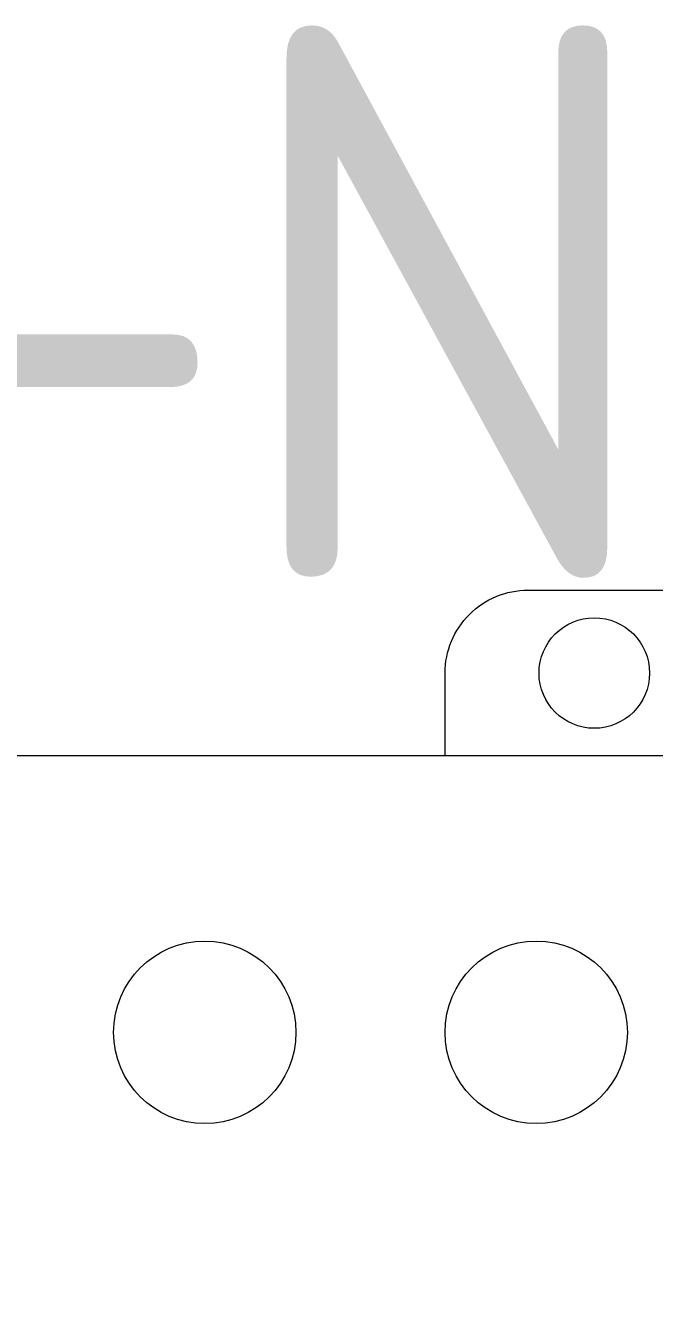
# Model space of a CAD drawing. Header units: millimetres. Extents: x 4137 to 6698, y 1400 to 3585.
# Drawn here: x 4402.13 to 4424.9, y 2825.78 to 2871.73 of the extents above; entities that cross this region are included whole.
import ezdxf
from ezdxf.enums import TextEntityAlignment as Align

# ---------------------------------------------------------------- set-up
doc = ezdxf.new("R2010")
doc.units = ezdxf.units.MM
doc.layers.add('000-PI-Oprema', color=30, linetype='Continuous', lineweight=5)
doc.styles.add('PI0', font='isocpeur.ttf', dxfattribs={"width": 0.9})

msp = doc.modelspace()

# ---------------------------------------------------------------- linework, layer by layer
at = {"layer": '000-PI-Oprema', "color": 0, "linetype": 'ByBlock', "lineweight": 0}
msp.add_lwpolyline([(4417.319, 2845.301), (4417.319, 2848.301, -0.414214), (4420.319, 2851.301), (4425.119, 2851.301, -0.414214), (4428.119, 2848.301), (4428.119, 2845.301), (4428.119, 2798.301), (4401.119, 2798.301), (4401.119, 2794.301, 0.414214), (4404.119, 2791.301), (4406.119, 2791.301, 0.414214), (4409.119, 2794.301), (4409.119, 2798.301)], format="xyb", dxfattribs=at)
msp.add_lwpolyline([(4428.136, 2845.301), (4401.136, 2845.301), (4401.136, 2798.301)], dxfattribs=at)
for centre, radius in [((4422.719, 2848.301), 2), ((4408.619, 2835.301), 3.3), ((4420.619, 2835.301), 3.3)]:
    msp.add_circle(centre, radius, dxfattribs=at)

# ---------------------------------------------------------------- texts
at = {"color": 0, "linetype": 'ByBlock', "lineweight": 0, "style": 'PI0', "width": 0.9}
msp.add_text('-N', height=20, dxfattribs=at).set_placement((4411.256, 2861.7), align=Align.MIDDLE)

doc.saveas('drawing.dxf')
